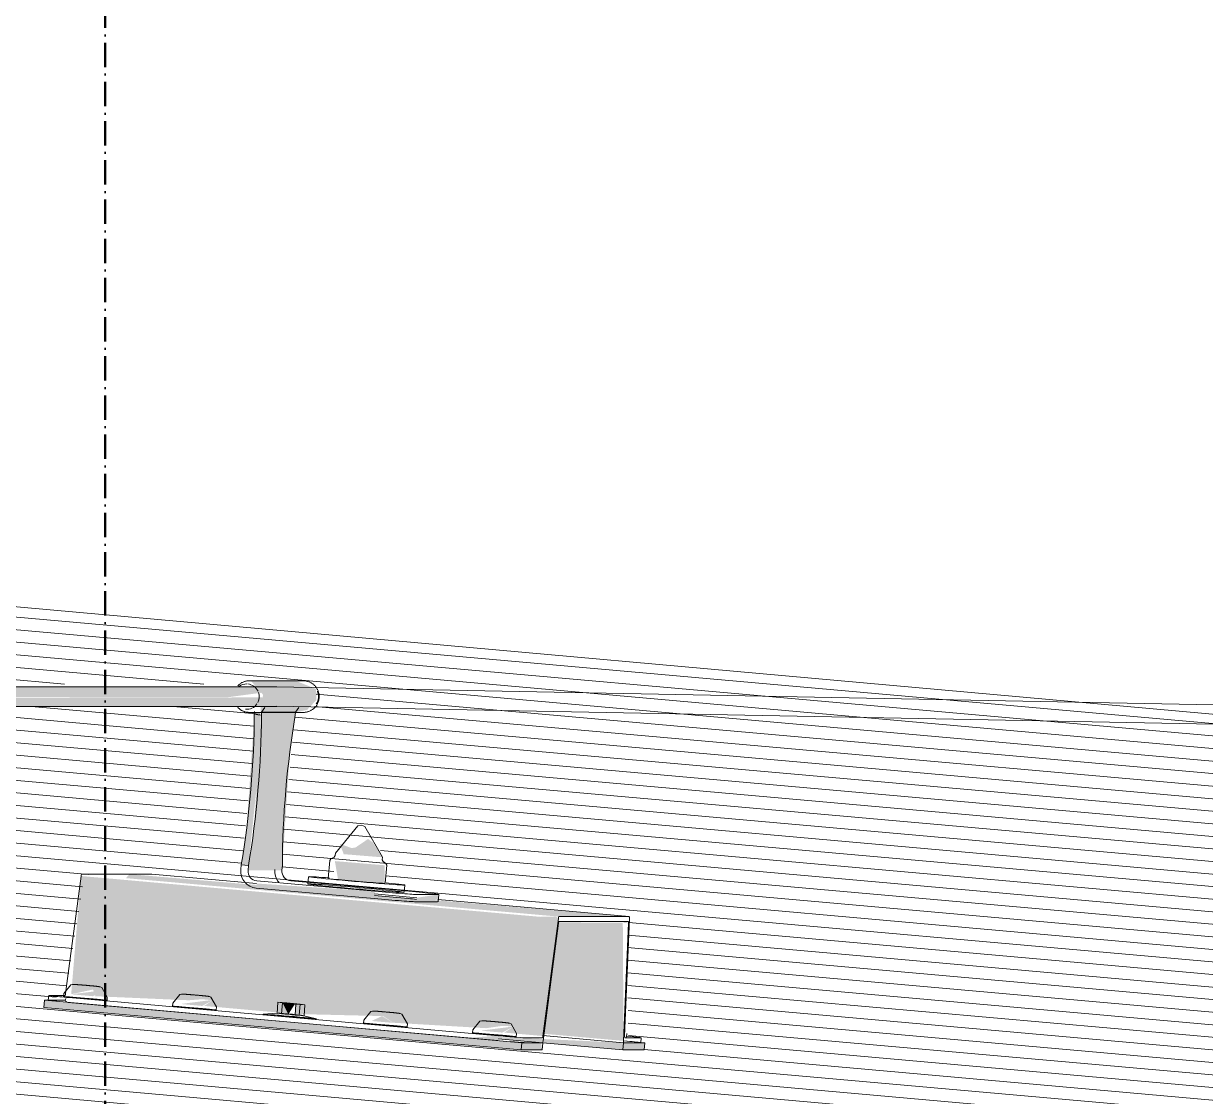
# Model space of a CAD drawing. Header units: millimetres. Extents: x -4612930 to -4329258, y -1064 to 30311.
# Drawn here: x -4532464.8 to -4531979.1, y 16760.9 to 17201.6 of the extents above; entities that cross this region are included whole.
import ezdxf

# ---------------------------------------------------------------- set-up
doc = ezdxf.new("R2010")
doc.units = ezdxf.units.MM
doc.linetypes.add('BOUNDARY', pattern=[16, 10, -3, 0, -3])
for name, color, linetype, lineweight in [('A-DETL', 90, 'Continuous', 18), ('A-ROOF', 132, 'Continuous', 5), ('A-ROOF-PATT', 132, 'Continuous', 5), ('Q-SPCQ', 91, 'Continuous', 5)]:
    doc.layers.add(name, color=color, linetype=linetype, lineweight=lineweight)

# ---------------------------------------------------------------- blocks, each defined once
blk = doc.blocks.new('Static Line_Sayfa_Metal Deck_Pan Mount - Up to 15 _ pitch - Max 2 Users-1847625-SOUTH WEST')
at = {"layer": 'Q-SPCQ'}
h = blk.add_hatch(color=256, dxfattribs=at)
h.paths.add_polyline_path([(-4539285.83, 16924.76), (-4538357.31, 16926.8), (-4538358.96, 16929.09), (-4539333.71, 16926.8), (-4539333.62, 16924.76)])
h.paths.add_polyline_path([(-4535339.6, 16924.76), (-4534363.29, 16926.93), (-4534364.95, 16929.09), (-4535339.69, 16926.8), (-4535339.87, 16924.76)])
h.paths.add_polyline_path([(-4532381.5, 16924.76), (-4532366.29, 16926.8), (-4532367.94, 16929.09), (-4533342.69, 16926.8), (-4533342.6, 16924.76), (-4532611.64, 16924.76)])
h.paths.add_polyline_path([(-4545324.9, 16924.76), (-4544348.33, 16926.8), (-4544349.98, 16929.09), (-4545324.72, 16926.79), (-4545324.81, 16925.8)])
h.paths.add_polyline_path([(-4544326.4, 16924.76), (-4543349.83, 16926.8), (-4543351.48, 16929.09), (-4544326.22, 16926.8), (-4544326.31, 16925.72)])
h.paths.add_polyline_path([(-4533364.97, 16924.76), (-4533366.45, 16929.09), (-4534341.19, 16926.8), (-4534341.1, 16924.76), (-4533365.26, 16924.76)])
h.paths.add_polyline_path([(-4543327.89, 16924.76), (-4542351.32, 16926.8), (-4542352.97, 16929.09), (-4543327.72, 16926.8), (-4543327.82, 16925.64)])
h.paths.add_polyline_path([(-4542329.39, 16924.76), (-4541352.82, 16926.8), (-4541354.47, 16929.09), (-4542329.21, 16926.8), (-4542329.32, 16925.56)])
h.paths.add_polyline_path([(-4541330.89, 16924.76), (-4540354.32, 16926.8), (-4540355.97, 16929.09), (-4541330.71, 16926.8), (-4541330.83, 16925.48)])
h.paths.add_polyline_path([(-4540332.38, 16924.76), (-4539355.81, 16926.8), (-4539357.46, 16929.09), (-4540332.21, 16926.8), (-4540332.33, 16925.4)])
h.paths.add_polyline_path([(-4535361.98, 16924.76), (-4535363.45, 16929.09), (-4536338.2, 16926.8), (-4536338.11, 16924.76), (-4535362.27, 16924.76)])
h.paths.add_polyline_path([(-4538335.38, 16924.76), (-4537358.81, 16926.8), (-4537360.46, 16929.09), (-4538335.2, 16926.8), (-4538335.34, 16925.24)])
h.paths.add_polyline_path([(-4537336.88, 16924.76), (-4536360.28, 16927.07), (-4536361.96, 16929.09), (-4537336.7, 16926.8), (-4537336.84, 16925.16)])
for points in [[(-4532353.05, 16918.63), (-4532348.29, 16919.65), (-4532344.45, 16923.74), (-4532344.65, 16928.25), (-4532352.96, 16931.58), (-4532371.42, 16931.56), (-4532366.38, 16925.8), (-4532367.45, 16921.05), (-4532367.45, 16918.63), (-4532353.05, 16918.67)], [(-4532372.42, 16855.74), (-4532367.42, 16903.55), (-4532367.45, 16917.53), (-4532370.04, 16917.5), (-4532373.16, 16870.76), (-4532375.36, 16856), (-4532372.59, 16855.75)], [(-4532372.35, 16853.75), (-4532358.64, 16853.75), (-4532355.39, 16902.48), (-4532353.05, 16918.67), (-4532366.99, 16918.67), (-4532370.18, 16870.76), (-4532372.59, 16853.75)], [(-4532317.51, 16859.09), (-4532321.23, 16865.13), (-4532323.25, 16866.61), (-4532328.36, 16863.13), (-4532329.98, 16862.86), (-4532334.87, 16864.59), (-4532333.25, 16860.36), (-4532318.5, 16859.16)], [(-4532316.41, 16848.37), (-4532316.41, 16855.8), (-4532336.9, 16857.51), (-4532335.58, 16849.93), (-4532320.45, 16848.62)], [(-4532251.38, 16785.64), (-4532245.04, 16833.95), (-4532441.23, 16851.39), (-4532445.27, 16802.87), (-4532444.99, 16802.87), (-4532436.34, 16804.74), (-4532435.32, 16802.53), (-4532435.5, 16802), (-4532397.01, 16800.33), (-4532391.47, 16800.75), (-4532387.02, 16800.33), (-4532390.63, 16798.01), (-4532356.21, 16794.95), (-4532358.39, 16799.25), (-4532353.34, 16798.14), (-4532353.34, 16794.7), (-4532317.5, 16793.84), (-4532317.07, 16793.84), (-4532313, 16791.11), (-4532274.77, 16788.86), (-4532268.13, 16789.79), (-4532263.26, 16789.59), (-4532267.29, 16787.05), (-4532251.41, 16785.64)], [(-4532216.24, 16834.7), (-4532216.24, 16834.73), (-4532421.32, 16852.13), (-4532422.78, 16850.51), (-4532244.81, 16834.7)], [(-4532320.71, 16842.11), (-4532320.45, 16845.1), (-4532369.1, 16848.31), (-4532369.01, 16846.4), (-4532339.63, 16843.79)], [(-4532303.38, 16840.8), (-4532294.59, 16841.69), (-4532294.4, 16843.79), (-4532303.24, 16842.46)], [(-4532245.04, 16833.95), (-4532245.95, 16834.7), (-4532253.45, 16834.7)], [(-4532218.23, 16783.65), (-4532218.54, 16832.17), (-4532245.25, 16832.35), (-4532251.26, 16786.58), (-4532218.26, 16783.65)], [(-4532436.34, 16802), (-4532431.48, 16804.53), (-4532445.17, 16802.78), (-4532439.99, 16802.32)], [(-4532260.35, 16779.91), (-4532260.1, 16782.9), (-4532456.28, 16800.33), (-4532456.54, 16797.34), (-4532302.4, 16783.65)], [(-4532446.47, 16799.46), (-4532447.8, 16800.33), (-4532447.57, 16799.56)], [(-4532391.47, 16798.01), (-4532386.61, 16800.55), (-4532400.3, 16798.8), (-4532395.72, 16798.39)], [(-4532356.01, 16794.57), (-4532353.34, 16798.8), (-4532358.39, 16799.25), (-4532356.05, 16794.65)], [(-4532313, 16791.04), (-4532317.5, 16793.84), (-4532321.83, 16791.82)], [(-4532268.13, 16787.05), (-4532263.26, 16789.59), (-4532276.96, 16787.84), (-4532269.73, 16787.2)], [(-4532269.91, 16783.77), (-4532269.73, 16785.76), (-4532282.52, 16784.89)], [(-4532218.51, 16779.91), (-4532218.26, 16782.9), (-4532269.78, 16785.25), (-4532269.73, 16784.53), (-4532245.04, 16782.27)], [(-4532251.53, 16784.99), (-4532251.61, 16785.66), (-4532251.61, 16784.99)], [(-4532218.23, 16782.99), (-4532221.18, 16783.26), (-4532218.23, 16782.9)], [(-4532218.22, 16783.26), (-4532218.26, 16783.65), (-4532218.23, 16783.26)]]:
    blk.add_hatch(color=256, dxfattribs=at).paths.add_polyline_path(points)
h = blk.add_hatch(color=256, dxfattribs=at)
h.paths.add_polyline_path([(-4539055.69, 16921.12), (-4538357.61, 16923.31), (-4538357.78, 16924.76), (-4539334.05, 16922.81), (-4539334.17, 16921.12), (-4539205.42, 16921.12)])
h.paths.add_polyline_path([(-4544349.34, 16921.12), (-4544348.59, 16923.81), (-4544349.01, 16924.76), (-4545325.07, 16922.81), (-4545325.19, 16921.12), (-4544354.6, 16921.12)])
h.paths.add_polyline_path([(-4544327.23, 16921.12), (-4544118.87, 16921.12), (-4543350.16, 16922.95), (-4543350.29, 16924.76), (-4544326.56, 16922.81), (-4544327.22, 16921.12)])
h.paths.add_polyline_path([(-4543199.44, 16921.12), (-4542351.65, 16923.02), (-4542351.79, 16924.76), (-4543328.06, 16922.81), (-4543328.18, 16921.12), (-4543199.77, 16921.12)])
h.paths.add_polyline_path([(-4532367.3, 16921.12), (-4532366.56, 16923.74), (-4532366.76, 16924.76), (-4533343.04, 16922.75), (-4533343.16, 16921.12), (-4532372.56, 16921.12)])
h.paths.add_polyline_path([(-4542330.22, 16921.12), (-4541353.14, 16923.09), (-4541353.29, 16924.76), (-4542329.56, 16922.81), (-4542330.2, 16921.13)])
h.paths.add_polyline_path([(-4533365.81, 16921.12), (-4533365.06, 16923.74), (-4533365.26, 16924.76), (-4534341.54, 16922.69), (-4534341.66, 16921.12), (-4533371.06, 16921.12)])
h.paths.add_polyline_path([(-4541202.43, 16921.12), (-4540354.63, 16923.17), (-4540354.78, 16924.76), (-4541331.06, 16922.81), (-4541331.18, 16921.12), (-4541202.77, 16921.12)])
h.paths.add_polyline_path([(-4540233.06, 16921.12), (-4539356.12, 16923.24), (-4539356.28, 16924.76), (-4540332.55, 16922.81), (-4540332.68, 16921.12)])
h.paths.add_polyline_path([(-4534364.31, 16921.12), (-4534363.56, 16923.74), (-4534363.77, 16924.76), (-4535340.05, 16922.63), (-4535340.16, 16921.12), (-4534369.57, 16921.12)])
h.paths.add_polyline_path([(-4536339.21, 16921.12), (-4535362.15, 16922.81), (-4535362.27, 16924.76), (-4536338.56, 16922.57), (-4536339.14, 16921.15)])
h.paths.add_polyline_path([(-4538206.92, 16921.12), (-4537359.1, 16923.38), (-4537359.28, 16924.76), (-4538335.58, 16922.46), (-4538335.67, 16921.12), (-4538207.26, 16921.12)])
h.paths.add_polyline_path([(-4537237.55, 16921.12), (-4536360.65, 16922.81), (-4536360.77, 16924.76), (-4537337.07, 16922.52), (-4537337.17, 16921.12)])
h = blk.add_hatch(color=256, dxfattribs=at)
h.paths.add_polyline_path([(-4532216.24, 16831.96), (-4532217.35, 16832.71), (-4532218.54, 16832.17)])
h.paths.add_polyline_path([(-4532244.8, 16834.5), (-4532245.04, 16834.72), (-4532244.81, 16834.5)])
h = blk.add_hatch(color=256, dxfattribs=at)
h.paths.add_polyline_path([(-4532260.35, 16779.91), (-4532251.64, 16779.91), (-4532252.15, 16782.9), (-4532260.1, 16782.9)])
h.paths.add_polyline_path([(-4532216.24, 16779.91), (-4532209.8, 16779.91), (-4532209.54, 16782.9), (-4532218.26, 16782.9), (-4532218.26, 16779.91)])
for p, q in [((-4532360.78, 16929.1), (-4545341.66, 16929.1)), ((-4532349.9, 16931.6), (-4532372, 16931.6)), ((-4531372.28, 16910.18), (-4532360.88, 16929.1)), ((-4545341.66, 16921.1), (-4532360.78, 16921.1)), ((-4532366.99, 16918.67), (-4532365.65, 16920.62)), ((-4532361.02, 16921.11), (-4531372.43, 16902.18)), ((-4532351.71, 16920.62), (-4532353.05, 16918.67)), ((-4532372, 16918.6), (-4532349.9, 16918.6)), ((-4532369.94, 16918.93), (-4532370.04, 16917.76)), ((-4532370.04, 16917.76), (-4532367.1, 16917.5)), ((-4532367.1, 16917.5), (-4532366.99, 16918.67)), ((-4532366.99, 16918.67), (-4532353.05, 16918.67)), ((-4532353.05, 16918.67), (-4532353.15, 16917.5)), ((-4532336.69, 16860.77), (-4532336.78, 16859.75)), ((-4532375.36, 16856), (-4532375.53, 16854.01)), ((-4532372.42, 16855.74), (-4532375.36, 16856)), ((-4532339, 16857.79), (-4532339.64, 16850.4)), ((-4532339, 16857.79), (-4532338.53, 16858.48)), ((-4532337.25, 16859.07), (-4532338.53, 16858.48)), ((-4532336.78, 16859.75), (-4532337.25, 16859.07)), ((-4532317.45, 16858.08), (-4532317.36, 16859.1)), ((-4532317.45, 16858.08), (-4532317.1, 16857.34)), ((-4532315.94, 16856.53), (-4532317.1, 16857.34)), ((-4532315.59, 16855.78), (-4532315.94, 16856.53)), ((-4532447.57, 16803.07), (-4532441.23, 16851.39)), ((-4532440.99, 16852.13), (-4532412.09, 16852.13)), ((-4532369.1, 16848.31), (-4532412.09, 16852.13)), ((-4532372.59, 16853.75), (-4532372.42, 16855.74)), ((-4532358.47, 16855.74), (-4532358.64, 16853.75)), ((-4532347.74, 16851.1), (-4532347.99, 16848.11)), ((-4532316.23, 16848.39), (-4532315.59, 16855.78)), ((-4532369.26, 16846.42), (-4532320.71, 16842.11)), ((-4532320.45, 16845.1), (-4532369.01, 16849.41)), ((-4532355.06, 16849.41), (-4532306.5, 16845.1)), ((-4532308.39, 16844.7), (-4532308.13, 16847.69)), ((-4532306.76, 16842.11), (-4532320.6, 16843.34)), ((-4532303.24, 16842.46), (-4532320.55, 16844)), ((-4532303.12, 16843.79), (-4532294.4, 16843.79)), ((-4532215.9, 16834.7), (-4532294.59, 16841.69)), ((-4532294.43, 16840.82), (-4532294.17, 16843.81)), ((-4532303.38, 16840.8), (-4532294.66, 16840.8)), ((-4532245.04, 16833.95), (-4532251.38, 16785.64)), ((-4532251.28, 16783.65), (-4532244.94, 16831.96)), ((-4532215.9, 16834.7), (-4532244.81, 16834.7)), ((-4532244.71, 16832.71), (-4532216.35, 16832.71)), ((-4532216.24, 16831.96), (-4532218.23, 16783.65)), ((-4532217.78, 16785.64), (-4532215.8, 16833.95)), ((-4532448.36, 16803.16), (-4532448.48, 16801.85)), ((-4532456.54, 16797.34), (-4532456.28, 16800.33)), ((-4532456.28, 16800.33), (-4532447.57, 16800.33)), ((-4532456.28, 16800.33), (-4532260.1, 16782.9)), ((-4532454.52, 16802.31), (-4532454.69, 16800.32)), ((-4532447.7, 16800.33), (-4532454.54, 16800.33)), ((-4532454.37, 16802.32), (-4532447.8, 16802.32)), ((-4532446.47, 16799.46), (-4532269.91, 16783.77)), ((-4532446.3, 16801.45), (-4532269.73, 16785.76)), ((-4532430.54, 16800.31), (-4532430.43, 16801.62)), ((-4532403.49, 16799.18), (-4532403.61, 16797.87)), ((-4532385.67, 16796.32), (-4532385.56, 16797.63)), ((-4532360.68, 16794.96), (-4532360.29, 16799.49)), ((-4532360.29, 16799.49), (-4532358.39, 16799.25)), ((-4532356.7, 16799.25), (-4532360.29, 16799.49)), ((-4532358.39, 16799.25), (-4532358.78, 16794.7)), ((-4532358.39, 16799.25), (-4532352.88, 16798.76)), ((-4532351.19, 16798.76), (-4532356.7, 16799.25)), ((-4532352.88, 16798.76), (-4532353.27, 16794.19)), ((-4532352.88, 16798.76), (-4532349.18, 16798.51)), ((-4532351.19, 16798.76), (-4532351.58, 16794.19)), ((-4532349.18, 16798.51), (-4532351.19, 16798.76)), ((-4532349.18, 16798.51), (-4532349.58, 16793.91)), ((-4532456.54, 16797.34), (-4532260.35, 16779.91)), ((-4532360.53, 16794.97), (-4532366.31, 16794.56)), ((-4532357.17, 16793.84), (-4532360.75, 16794.08)), ((-4532360.75, 16794.08), (-4532358.86, 16793.84)), ((-4532358.86, 16793.84), (-4532353.34, 16793.35)), ((-4532351.66, 16793.35), (-4532357.17, 16793.84)), ((-4532353.34, 16793.35), (-4532349.65, 16793.1)), ((-4532349.65, 16793.1), (-4532351.66, 16793.35)), ((-4532344.49, 16792.68), (-4532350.14, 16794.08)), ((-4532325.02, 16792.2), (-4532325.13, 16790.89)), ((-4532307.2, 16789.35), (-4532307.09, 16790.66)), ((-4532280.15, 16788.22), (-4532280.26, 16786.91)), ((-4532251.38, 16782.9), (-4532269.84, 16784.54)), ((-4532262.33, 16785.36), (-4532262.22, 16786.67)), ((-4532251.61, 16784.89), (-4532258.18, 16784.89)), ((-4532251.35, 16785.85), (-4532218.26, 16782.91)), ((-4532218.26, 16782.9), (-4532251.35, 16785.84)), ((-4532218.23, 16783.67), (-4532209.54, 16782.9)), ((-4532211.11, 16784.89), (-4532217.68, 16784.89)), ((-4532217, 16785.36), (-4532216.89, 16786.67)), ((-4532211.13, 16782.91), (-4532210.96, 16784.91)), ((-4532260.1, 16782.9), (-4532260.35, 16779.91)), ((-4532260.35, 16779.91), (-4532251.64, 16779.91)), ((-4532251.38, 16782.9), (-4532260.1, 16782.9)), ((-4532258.35, 16782.9), (-4532251.51, 16782.9)), ((-4532251.64, 16779.91), (-4532251.38, 16782.9)), ((-4532251.38, 16782.83), (-4532218.51, 16779.91)), ((-4532218.26, 16782.9), (-4532218.51, 16779.91)), ((-4532218.51, 16779.91), (-4532209.8, 16779.91)), ((-4532209.54, 16782.9), (-4532218.26, 16782.9)), ((-4532218.12, 16782.9), (-4532211.28, 16782.9)), ((-4532209.8, 16779.91), (-4532209.54, 16782.9))]:
    blk.add_line(p, q, dxfattribs=at)
at = {"layer": 'Q-SPCQ', "flags": 128}
for points in [[(-4532372, 16931.6), (-4532372.27, 16931.6), (-4532372.54, 16931.58), (-4532372.81, 16931.56), (-4532373.07, 16931.52), (-4532373.34, 16931.47), (-4532373.6, 16931.41), (-4532373.85, 16931.34), (-4532374.11, 16931.26), (-4532374.36, 16931.17), (-4532374.61, 16931.07), (-4532374.85, 16930.96), (-4532375.09, 16930.84), (-4532375.32, 16930.71), (-4532375.54, 16930.57), (-4532375.76, 16930.43), (-4532375.98, 16930.27), (-4532376.18, 16930.11), (-4532376.38, 16929.94), (-4532376.57, 16929.76), (-4532376.76, 16929.58)], [(-4532349.31, 16931.58), (-4532349.58, 16931.6), (-4532349.85, 16931.6), (-4532349.9, 16931.6)], [(-4532349.9, 16918.6), (-4532349.63, 16918.61), (-4532349.36, 16918.63), (-4532349.09, 16918.65), (-4532348.83, 16918.69), (-4532348.56, 16918.74), (-4532348.3, 16918.8), (-4532348.04, 16918.87), (-4532347.79, 16918.95), (-4532347.54, 16919.04), (-4532347.29, 16919.14), (-4532347.05, 16919.25), (-4532346.81, 16919.37), (-4532346.58, 16919.5), (-4532346.36, 16919.63), (-4532346.14, 16919.78), (-4532345.92, 16919.94), (-4532345.72, 16920.1), (-4532345.52, 16920.27), (-4532345.32, 16920.45), (-4532345.14, 16920.63), (-4532344.96, 16920.82), (-4532344.8, 16921.02), (-4532344.64, 16921.23), (-4532344.49, 16921.44), (-4532344.34, 16921.65), (-4532344.21, 16921.87), (-4532344.09, 16922.1), (-4532343.97, 16922.33), (-4532343.86, 16922.56), (-4532343.77, 16922.8), (-4532343.68, 16923.04), (-4532343.6, 16923.28), (-4532343.54, 16923.53), (-4532343.48, 16923.78), (-4532343.43, 16924.03), (-4532343.4, 16924.28), (-4532343.37, 16924.53), (-4532343.35, 16924.78), (-4532343.34, 16925.04), (-4532343.34, 16925.29), (-4532343.36, 16925.54), (-4532343.38, 16925.8), (-4532343.41, 16926.05), (-4532343.45, 16926.3), (-4532343.51, 16926.55), (-4532343.57, 16926.8), (-4532343.64, 16927.04), (-4532343.72, 16927.28), (-4532343.81, 16927.52), (-4532343.91, 16927.76), (-4532344.02, 16927.99), (-4532344.14, 16928.22), (-4532344.27, 16928.44), (-4532344.41, 16928.66), (-4532344.55, 16928.87), (-4532344.71, 16929.08), (-4532344.87, 16929.28), (-4532345.04, 16929.48), (-4532345.22, 16929.66), (-4532345.41, 16929.85), (-4532345.61, 16930.02), (-4532345.81, 16930.19), (-4532346.02, 16930.35), (-4532346.24, 16930.5), (-4532346.46, 16930.64), (-4532346.69, 16930.77), (-4532346.92, 16930.9), (-4532347.16, 16931.01), (-4532347.41, 16931.12), (-4532347.65, 16931.21), (-4532347.91, 16931.3), (-4532348.16, 16931.37), (-4532348.42, 16931.44), (-4532348.68, 16931.49), (-4532348.95, 16931.54), (-4532349.22, 16931.57), (-4532349.31, 16931.58)], [(-4532377.19, 16921.13), (-4532377.03, 16920.93), (-4532376.85, 16920.73), (-4532376.67, 16920.55), (-4532376.49, 16920.36), (-4532376.29, 16920.19), (-4532376.09, 16920.02), (-4532375.88, 16919.86), (-4532375.66, 16919.71), (-4532375.44, 16919.57), (-4532375.21, 16919.44), (-4532374.98, 16919.31), (-4532374.74, 16919.2), (-4532374.49, 16919.09), (-4532374.25, 16919), (-4532373.99, 16918.91), (-4532373.74, 16918.84), (-4532373.48, 16918.77), (-4532373.21, 16918.72), (-4532372.95, 16918.67), (-4532372.68, 16918.64), (-4532372.59, 16918.63)], [(-4532372.59, 16918.63), (-4532372.32, 16918.61), (-4532372.05, 16918.61), (-4532372, 16918.6)], [(-4532336.69, 16860.77), (-4532327.44, 16871.98), (-4532325.96, 16872.31)], [(-4532317.36, 16859.1), (-4532324.56, 16871.73), (-4532325.96, 16872.31)], [(-4532448.36, 16803.16), (-4532445.46, 16806.68), (-4532444.76, 16806.81), (-4532444.49, 16806.83), (-4532444.34, 16806.83), (-4532444.29, 16806.83)], [(-4532430.43, 16801.62), (-4532432.69, 16805.58), (-4532433.36, 16805.83), (-4532433.62, 16805.89), (-4532433.77, 16805.92), (-4532433.88, 16805.94), (-4532433.97, 16805.96), (-4532434.06, 16805.97), (-4532434.15, 16805.98), (-4532434.23, 16805.99), (-4532434.32, 16806), (-4532434.42, 16806.01), (-4532434.52, 16806.03), (-4532434.63, 16806.04), (-4532434.74, 16806.05), (-4532434.85, 16806.06), (-4532434.98, 16806.08), (-4532435.1, 16806.09), (-4532435.24, 16806.1), (-4532435.38, 16806.12), (-4532435.52, 16806.13), (-4532435.67, 16806.15), (-4532435.83, 16806.16), (-4532435.99, 16806.18), (-4532436.15, 16806.2), (-4532436.32, 16806.21), (-4532436.49, 16806.23), (-4532436.67, 16806.25), (-4532436.85, 16806.26), (-4532437.03, 16806.28), (-4532437.22, 16806.3), (-4532437.41, 16806.31), (-4532437.6, 16806.33), (-4532437.8, 16806.35), (-4532437.99, 16806.37), (-4532438.19, 16806.38), (-4532438.39, 16806.4), (-4532438.59, 16806.42), (-4532438.79, 16806.44), (-4532438.99, 16806.45), (-4532439.19, 16806.47), (-4532439.39, 16806.49), (-4532439.59, 16806.51), (-4532439.79, 16806.52), (-4532439.99, 16806.54), (-4532440.19, 16806.56), (-4532440.38, 16806.57), (-4532440.58, 16806.59), (-4532440.77, 16806.6), (-4532440.96, 16806.62), (-4532441.14, 16806.63), (-4532441.33, 16806.65), (-4532441.5, 16806.66), (-4532441.68, 16806.67), (-4532441.85, 16806.69), (-4532442.02, 16806.7), (-4532442.18, 16806.71), (-4532442.34, 16806.72), (-4532442.49, 16806.74), (-4532442.64, 16806.75), (-4532442.78, 16806.76), (-4532442.92, 16806.77), (-4532443.05, 16806.77), (-4532443.18, 16806.78), (-4532443.3, 16806.79), (-4532443.41, 16806.8), (-4532443.52, 16806.8), (-4532443.62, 16806.81), (-4532443.72, 16806.81), (-4532443.82, 16806.82), (-4532443.91, 16806.82), (-4532443.99, 16806.83), (-4532444.08, 16806.83), (-4532444.17, 16806.83), (-4532444.27, 16806.83), (-4532444.29, 16806.83)], [(-4532403.49, 16799.18), (-4532400.59, 16802.69), (-4532399.89, 16802.82), (-4532399.62, 16802.84), (-4532399.47, 16802.85), (-4532399.43, 16802.85)], [(-4532385.56, 16797.63), (-4532387.82, 16801.59), (-4532388.49, 16801.84), (-4532388.75, 16801.91), (-4532388.9, 16801.94), (-4532389.01, 16801.96), (-4532389.1, 16801.97), (-4532389.19, 16801.98), (-4532389.28, 16801.99), (-4532389.37, 16802.01), (-4532389.46, 16802.02), (-4532389.55, 16802.03), (-4532389.65, 16802.04), (-4532389.76, 16802.05), (-4532389.87, 16802.06), (-4532389.99, 16802.08), (-4532390.11, 16802.09), (-4532390.24, 16802.1), (-4532390.37, 16802.12), (-4532390.51, 16802.13), (-4532390.65, 16802.15), (-4532390.8, 16802.16), (-4532390.96, 16802.18), (-4532391.12, 16802.19), (-4532391.28, 16802.21), (-4532391.45, 16802.23), (-4532391.62, 16802.24), (-4532391.8, 16802.26), (-4532391.98, 16802.28), (-4532392.17, 16802.29), (-4532392.35, 16802.31), (-4532392.54, 16802.33), (-4532392.73, 16802.34), (-4532392.93, 16802.36), (-4532393.12, 16802.38), (-4532393.32, 16802.4), (-4532393.52, 16802.42), (-4532393.72, 16802.43), (-4532393.92, 16802.45), (-4532394.12, 16802.47), (-4532394.32, 16802.49), (-4532394.53, 16802.5), (-4532394.73, 16802.52), (-4532394.93, 16802.54), (-4532395.12, 16802.55), (-4532395.32, 16802.57), (-4532395.52, 16802.59), (-4532395.71, 16802.6), (-4532395.9, 16802.62), (-4532396.09, 16802.63), (-4532396.28, 16802.65), (-4532396.46, 16802.66), (-4532396.64, 16802.67), (-4532396.81, 16802.69), (-4532396.98, 16802.7), (-4532397.15, 16802.71), (-4532397.31, 16802.73), (-4532397.47, 16802.74), (-4532397.62, 16802.75), (-4532397.77, 16802.76), (-4532397.91, 16802.77), (-4532398.05, 16802.78), (-4532398.18, 16802.79), (-4532398.31, 16802.8), (-4532398.43, 16802.8), (-4532398.54, 16802.81), (-4532398.65, 16802.82), (-4532398.76, 16802.82), (-4532398.86, 16802.83), (-4532398.95, 16802.83), (-4532399.04, 16802.84), (-4532399.13, 16802.84), (-4532399.21, 16802.84), (-4532399.3, 16802.85), (-4532399.41, 16802.85), (-4532399.43, 16802.85)], [(-4532325.02, 16792.2), (-4532322.12, 16795.72), (-4532321.42, 16795.85), (-4532321.15, 16795.87), (-4532320.99, 16795.87), (-4532320.95, 16795.87)], [(-4532307.09, 16790.66), (-4532309.34, 16794.62), (-4532310.01, 16794.87), (-4532310.27, 16794.93), (-4532310.42, 16794.96), (-4532310.53, 16794.98), (-4532310.63, 16795), (-4532310.72, 16795.01), (-4532310.8, 16795.02), (-4532310.89, 16795.03), (-4532310.98, 16795.04), (-4532311.08, 16795.06), (-4532311.18, 16795.07), (-4532311.28, 16795.08), (-4532311.39, 16795.09), (-4532311.51, 16795.1), (-4532311.63, 16795.12), (-4532311.76, 16795.13), (-4532311.9, 16795.15), (-4532312.03, 16795.16), (-4532312.18, 16795.17), (-4532312.33, 16795.19), (-4532312.48, 16795.21), (-4532312.64, 16795.22), (-4532312.81, 16795.24), (-4532312.98, 16795.25), (-4532313.15, 16795.27), (-4532313.33, 16795.29), (-4532313.51, 16795.3), (-4532313.69, 16795.32), (-4532313.88, 16795.34), (-4532314.07, 16795.36), (-4532314.26, 16795.37), (-4532314.45, 16795.39), (-4532314.65, 16795.41), (-4532314.85, 16795.43), (-4532315.05, 16795.44), (-4532315.25, 16795.46), (-4532315.45, 16795.48), (-4532315.65, 16795.5), (-4532315.85, 16795.51), (-4532316.05, 16795.53), (-4532316.25, 16795.55), (-4532316.45, 16795.56), (-4532316.65, 16795.58), (-4532316.85, 16795.6), (-4532317.04, 16795.61), (-4532317.24, 16795.63), (-4532317.43, 16795.64), (-4532317.61, 16795.66), (-4532317.8, 16795.67), (-4532317.98, 16795.69), (-4532318.16, 16795.7), (-4532318.34, 16795.72), (-4532318.51, 16795.73), (-4532318.67, 16795.74), (-4532318.84, 16795.75), (-4532319, 16795.77), (-4532319.15, 16795.78), (-4532319.3, 16795.79), (-4532319.44, 16795.8), (-4532319.58, 16795.81), (-4532319.71, 16795.82), (-4532319.83, 16795.82), (-4532319.95, 16795.83), (-4532320.07, 16795.84), (-4532320.18, 16795.84), (-4532320.28, 16795.85), (-4532320.38, 16795.86), (-4532320.47, 16795.86), (-4532320.56, 16795.86), (-4532320.65, 16795.87), (-4532320.74, 16795.87), (-4532320.83, 16795.87), (-4532320.93, 16795.87), (-4532320.95, 16795.87)], [(-4532280.15, 16788.22), (-4532277.25, 16791.73), (-4532276.55, 16791.87), (-4532276.28, 16791.88), (-4532276.13, 16791.89), (-4532276.08, 16791.89)], [(-4532262.22, 16786.67), (-4532264.48, 16790.63), (-4532265.14, 16790.88), (-4532265.41, 16790.95), (-4532265.56, 16790.98), (-4532265.67, 16791), (-4532265.76, 16791.01), (-4532265.85, 16791.02), (-4532265.93, 16791.04), (-4532266.02, 16791.05), (-4532266.11, 16791.06), (-4532266.21, 16791.07), (-4532266.31, 16791.08), (-4532266.42, 16791.09), (-4532266.53, 16791.11), (-4532266.64, 16791.12), (-4532266.77, 16791.13), (-4532266.89, 16791.15), (-4532267.03, 16791.16), (-4532267.17, 16791.17), (-4532267.31, 16791.19), (-4532267.46, 16791.2), (-4532267.62, 16791.22), (-4532267.78, 16791.23), (-4532267.94, 16791.25), (-4532268.11, 16791.27), (-4532268.28, 16791.28), (-4532268.46, 16791.3), (-4532268.64, 16791.32), (-4532268.82, 16791.33), (-4532269.01, 16791.35), (-4532269.2, 16791.37), (-4532269.39, 16791.39), (-4532269.58, 16791.4), (-4532269.78, 16791.42), (-4532269.98, 16791.44), (-4532270.18, 16791.46), (-4532270.38, 16791.47), (-4532270.58, 16791.49), (-4532270.78, 16791.51), (-4532270.98, 16791.53), (-4532271.18, 16791.54), (-4532271.38, 16791.56), (-4532271.58, 16791.58), (-4532271.78, 16791.59), (-4532271.98, 16791.61), (-4532272.17, 16791.63), (-4532272.37, 16791.64), (-4532272.56, 16791.66), (-4532272.75, 16791.67), (-4532272.93, 16791.69), (-4532273.12, 16791.7), (-4532273.29, 16791.72), (-4532273.47, 16791.73), (-4532273.64, 16791.74), (-4532273.81, 16791.75), (-4532273.97, 16791.77), (-4532274.13, 16791.78), (-4532274.28, 16791.79), (-4532274.43, 16791.8), (-4532274.57, 16791.81), (-4532274.71, 16791.82), (-4532274.84, 16791.83), (-4532274.97, 16791.84), (-4532275.09, 16791.84), (-4532275.2, 16791.85), (-4532275.31, 16791.86), (-4532275.41, 16791.86), (-4532275.51, 16791.87), (-4532275.61, 16791.87), (-4532275.7, 16791.88), (-4532275.78, 16791.88), (-4532275.87, 16791.88), (-4532275.96, 16791.89), (-4532276.06, 16791.89), (-4532276.08, 16791.89)]]:
    blk.add_lwpolyline(points, dxfattribs=at)
at = {"layer": 'Q-SPCQ'}
for centre, major_axis, ratio, start_param, end_param in [((-4532373.15, 16925.1), (0, 5.22), 0.984687, 0, 0.629883), ((-4532373.15, 16925.1), (0, 5.22), 0.984687, 5.148721, 6.195919), ((-4532373.15, 16925.1), (0, 5.22), 0.984687, 4.242229, 5.045103), ((-4532348.75, 16925.1), (0, 5.22), 0.984687, 4.101524, 5.148721), ((-4532373.15, 16925.1), (0, 5.22), 0.984687, 3.054326, 4.101524), ((-4532383.64, 16886.88), (6.2, 69.73), 0.173668, 4.269035, 5.186601), ((-4532380.7, 16886.62), (6.2, 69.73), 0.173668, 4.269035, 5.186601), ((-4532344.87, 16886.62), (6.2, 69.73), 0.173668, 1.127443, 2.045008), ((-4532441.08, 16851.14), (0.089, 0.996), 0.173668, 0.235202, 1.334066), ((-4532368.66, 16853.4), (0, 7), 0.984687, 1.48353, 3.054326), ((-4532368.66, 16853.4), (0, 4), 0.984687, 1.48353, 3.054326), ((-4532354.72, 16853.4), (0, 7), 0.984687, 1.48353, 2.268928), ((-4532354.72, 16853.4), (0, 4), 0.984687, 1.48353, 3.054326), ((-4532327.93, 16849.39), (-19.8, 1.71), 0.015194, 6.108611, 9.250204), ((-4532327.93, 16849.39), (-19.8, 1.71), 0.015194, 5.323213, 6.108611), ((-4532328.19, 16846.41), (-19.8, 1.71), 0.015194, 6.108611, 9.250204), ((-4532328.19, 16846.41), (-19.8, 1.71), 0.015194, 2.967019, 6.108611), ((-4532327.93, 16849.39), (-11.71, 1.01), 0.015194, 6.108611, 9.250204), ((-4532327.93, 16849.39), (-19.8, 1.71), 0.015194, 2.967019, 4.050932), ((-4532318.09, 16842.11), (-14.94, 1.29), 0.015194, 1.396222, 2.967019), ((-4532317.84, 16845.1), (-14.94, 1.29), 0.015194, 1.396222, 2.967019), ((-4532309.38, 16842.11), (-14.94, 1.29), 0.015194, 4.293699, 4.537815), ((-4532309.12, 16845.1), (-14.94, 1.29), 0.015194, 2.967019, 4.537815), ((-4532244.89, 16833.71), (0.089, 0.996), 0.173668, 0.015429, 1.334066), ((-4532244.79, 16831.71), (0.089, 0.996), 0.173668, 0.015429, 1.334066), ((-4532216.43, 16831.71), (0.089, 0.996), 0.173668, 4.979978, 6.283185), ((-4532215.99, 16833.71), (0.089, 0.996), 0.173668, 4.979978, 6.078842), ((-4532447.71, 16803.32), (0.089, 0.996), 0.173668, 3.376795, 4.475659), ((-4532444.73, 16799.46), (-9.96, 0.86), 0.015194, 6.108611, 7.155809), ((-4532444.56, 16801.45), (-9.96, 0.86), 0.015194, 6.108611, 7.679408), ((-4532439.51, 16801.08), (-8.97, 0.77), 0.015194, 6.108611, 9.250204), ((-4532439.51, 16801.08), (-8.97, 0.77), 0.015194, 2.967019, 6.108611), ((-4532447.62, 16801.33), (0.089, 0.996), 0.173668, 3.157022, 4.475659), ((-4532394.64, 16797.09), (-8.97, 0.77), 0.015194, 6.108611, 9.250204), ((-4532394.64, 16797.09), (-8.97, 0.77), 0.015194, 2.967019, 6.108611), ((-4532355.4, 16793.61), (-10.96, 0.94), 0.015194, 6.108611, 9.250204), ((-4532355.4, 16793.61), (-10.96, 0.94), 0.015194, 2.967019, 6.108611), ((-4532316.17, 16790.12), (-8.97, 0.77), 0.015194, 6.108611, 9.250204), ((-4532316.17, 16790.12), (-8.97, 0.77), 0.015194, 2.967019, 6.108611), ((-4532271.3, 16786.13), (-8.97, 0.77), 0.015194, 6.108611, 9.250204), ((-4532271.3, 16786.13), (-8.97, 0.77), 0.015194, 2.967019, 6.108611), ((-4532267.99, 16785.76), (-9.96, 0.86), 0.015194, 1.396222, 2.967019), ((-4532268.16, 16783.77), (-9.96, 0.86), 0.015194, 1.919821, 2.705219), ((-4532251.53, 16785.89), (0.089, 0.996), 0.173668, 3.376795, 4.475659), ((-4532251.43, 16783.9), (0.089, 0.996), 0.173668, 3.157022, 4.475659), ((-4532218.04, 16783.9), (0.089, 0.996), 0.173668, 1.838385, 3.141593), ((-4532217.59, 16785.89), (0.089, 0.996), 0.173668, 1.838385, 3.141593), ((-4532225.97, 16786.13), (-8.97, 0.77), 0.015194, 2.967019, 3.141593), ((-4532221.09, 16783.77), (-9.96, 0.86), 0.015194, 3.228818, 4.276016), ((-4532220.92, 16785.76), (-9.96, 0.86), 0.015194, 2.967019, 4.276016)]:
    blk.add_ellipse(centre, major_axis=major_axis, ratio=ratio, start_param=start_param, end_param=end_param, dxfattribs=at)
for points in [[(-4532360.68, 16794.96), (-4532360.07, 16795), (-4532358.87, 16794.99), (-4532357.68, 16794.83), (-4532357.09, 16794.7)], [(-4532358.78, 16794.7), (-4532359.09, 16794.83), (-4532359.71, 16794.99), (-4532360.35, 16795), (-4532360.68, 16794.96)], [(-4532353.27, 16794.19), (-4532354.18, 16794.36), (-4532356.01, 16794.61), (-4532357.86, 16794.7), (-4532358.78, 16794.7)], [(-4532357.09, 16794.7), (-4532356.17, 16794.7), (-4532354.33, 16794.61), (-4532352.49, 16794.36), (-4532351.58, 16794.19)], [(-4532349.58, 16793.91), (-4532350.19, 16794.03), (-4532351.41, 16794.2), (-4532352.65, 16794.22), (-4532353.27, 16794.19)], [(-4532351.58, 16794.19), (-4532351.24, 16794.22), (-4532350.57, 16794.2), (-4532349.91, 16794.03), (-4532349.58, 16793.91)]]:
    blk.add_open_spline(points, degree=3, dxfattribs=at)

msp = doc.modelspace()

# ---------------------------------------------------------------- hatches: boundary and pattern name
at = {"layer": 'A-ROOF-PATT'}
h = msp.add_hatch(dxfattribs=at)
h.set_pattern_fill('FP_3', color=256, style=0, pattern_type=2)
h.set_pattern_definition([(174.923, (64240.169, -373755.559), (-58.052817921, -0.000650172), [])])
h.paths.add_polyline_path([(-4534452.8, 15911.57), (-4520746.82, 15911.57), (-4531328.17, 16859.84), (-4531328.05, 16850.27), (-4531223.01, 16839.28), (-4531209.42, 16787.8), (-4531167.34, 16784.06), (-4531167.86, 16778.08), (-4531209.42, 16779.76), (-4531218.22, 16780.54), (-4531218.43, 16778.08), (-4531241.42, 16778.08), (-4531264.09, 16778.08), (-4531308.05, 16784.06), (-4531308.71, 16787.8), (-4531321.56, 16836.48), (-4531367.52, 16839.28), (-4531385.63, 16797.43), (-4531408.29, 16797.43), (-4531435.99, 16799.89), (-4531436.2, 16797.43), (-4531459.42, 16797.43), (-4531483.4, 16797.57), (-4531525.81, 16803.59), (-4531525.48, 16807.33), (-4531481.6, 16807.52), (-4531459.42, 16851.9), (-4531357.45, 16852.4), (-4531357.54, 16855.65), (-4531382.2, 16856.09), (-4531382.2, 16864.68), (-4539833.33, 17621.59), (-4555693.82, 17617.22), (-4548636.93, 16992.97), (-4548636.41, 16998.55), (-4548634.05, 16999.15), (-4548631.01, 16997.57), (-4548633.13, 16992.77), (-4548631.01, 16992.15), (-4547998.08, 16936.13), (-4547582.07, 16937.35), (-4547583.89, 16938.63), (-4547571.03, 16937.38), (-4547567.51, 16936.14), (-4547123.54, 16937.36), (-4547125.35, 16938.64), (-4547112.47, 16937.36), (-4547109.07, 16933.84), (-4547110.75, 16927.87), (-4547115.99, 16925.42), (-4547123.87, 16860.81), (-4547128.33, 16863.06), (-4547129.61, 16862.9), (-4547131.4, 16863.06), (-4547125.09, 16925.69), (-4547126.94, 16926.96), (-4547131.2, 16928.18), (-4547573.26, 16926), (-4547574.52, 16925.41), (-4547576.37, 16898.81), (-4546752.54, 16825.9), (-4546735.36, 16858.97), (-4546653.29, 16859.47), (-4546650.18, 16869.75), (-4546648.16, 16867.61), (-4546645.96, 16869.84), (-4546628.9, 16868.35), (-4546628.9, 16856.7), (-4546605.84, 16854.94), (-4546605.84, 16851.66), (-4546545.37, 16846.35), (-4546534.76, 16806.63), (-4546503.29, 16804.34), (-4546503.03, 16807.33), (-4546459.14, 16807.52), (-4546436.96, 16851.9), (-4546334.94, 16853.02), (-4546335.09, 16855.65), (-4546354.83, 16855.65), (-4546351.41, 16875.47), (-4546356.32, 16875.91), (-4546335.78, 16922.06), (-4546330.88, 16921.63), (-4546332.26, 16896.91), (-4546330.42, 16900.68), (-4546327.84, 16905.96), (-4546330.51, 16869.36), (-4546323.98, 16871.13), (-4546316.82, 16870.23), (-4546313.52, 16871.13), (-4546306.36, 16868.55), (-4546306.36, 16863.52), (-4546331.43, 16864.2), (-4546330.51, 16862.54), (-4546305.59, 16861.28), (-4546305.59, 16850.27), (-4546200.55, 16839.28), (-4546186.97, 16787.8), (-4546144.89, 16784.06), (-4546145.4, 16778.08), (-4546190.17, 16780.04), (-4546195.76, 16780.54), (-4546195.98, 16778.08), (-4536421.42, 15911.58), (-4534682.94, 15911.57)])
h.paths.add_polyline_path([(-4532251.64, 16779.91), (-4532260.35, 16779.91), (-4532456.54, 16797.34), (-4532456.28, 16800.33), (-4532447.68, 16802.53), (-4532447.57, 16803.07), (-4532439.79, 16851.92), (-4532421.32, 16852.13), (-4532387.32, 16849.93), (-4532356.85, 16849.41), (-4532329.98, 16847.09), (-4532215.9, 16834.7), (-4532216.67, 16821.63), (-4532216.24, 16783.5), (-4532209.54, 16782.9), (-4532209.8, 16779.91), (-4532218.51, 16779.91), (-4532251.38, 16782.83)])
h.paths.add_polyline_path([(-4533208.3, 16779.91), (-4533217.02, 16779.91), (-4533249.89, 16782.83), (-4533250.14, 16779.91), (-4533258.86, 16779.91), (-4533455.04, 16797.34), (-4533454.79, 16800.33), (-4533446.18, 16802.53), (-4533446.07, 16803.07), (-4533438.29, 16851.92), (-4533439.5, 16852.13), (-4533385.82, 16849.93), (-4533367.51, 16849.41), (-4533328.49, 16847.09), (-4533214.41, 16834.7), (-4533215.17, 16821.63), (-4533214.74, 16783.5), (-4533208.04, 16782.9)])
h.paths.add_polyline_path([(-4534248.64, 16779.91), (-4534257.36, 16779.91), (-4534453.55, 16797.34), (-4534452.8, 16800.33), (-4534444.68, 16802.53), (-4534444.57, 16803.07), (-4534436.8, 16851.92), (-4534438, 16852.13), (-4534384.32, 16849.93), (-4534366.01, 16849.41), (-4534326.99, 16847.09), (-4534212.91, 16834.7), (-4534213.67, 16821.63), (-4534213.25, 16783.5), (-4534206.55, 16782.9), (-4534206.8, 16779.91), (-4534222.65, 16780.54), (-4534248.39, 16782.83)])
h.paths.add_polyline_path([(-4535214.02, 16779.91), (-4535246.89, 16782.83), (-4535247.15, 16779.91), (-4535255.86, 16779.91), (-4535452.05, 16797.34), (-4535451.79, 16800.33), (-4535443.18, 16802.53), (-4535443.08, 16803.07), (-4535435.3, 16851.92), (-4535436.5, 16852.13), (-4535382.83, 16849.93), (-4535364.52, 16849.41), (-4535325.49, 16847.09), (-4535211.41, 16834.7), (-4535212.17, 16821.63), (-4535211.75, 16783.5), (-4535205.05, 16782.9), (-4535205.31, 16779.91), (-4535213.76, 16779.91)])
h.paths.add_polyline_path([(-4536212.53, 16779.91), (-4536245.4, 16782.83), (-4536245.65, 16779.91), (-4536254.36, 16779.91), (-4536450.55, 16797.34), (-4536450.3, 16800.33), (-4536441.69, 16802.53), (-4536441.58, 16803.07), (-4536433.8, 16851.92), (-4536435.01, 16852.13), (-4536381.33, 16849.93), (-4536363.02, 16849.41), (-4536323.99, 16847.09), (-4536209.92, 16834.7), (-4536210.68, 16821.63), (-4536210.25, 16783.5), (-4536203.55, 16782.9), (-4536203.81, 16779.91), (-4536212.27, 16779.91)])
h.paths.add_polyline_path([(-4537244.15, 16779.91), (-4537252.87, 16779.91), (-4537449.06, 16797.34), (-4537448.8, 16800.33), (-4537440.19, 16802.53), (-4537440.08, 16803.07), (-4537432.31, 16851.92), (-4537433.51, 16852.13), (-4537379.83, 16849.93), (-4537361.52, 16849.41), (-4537322.5, 16847.09), (-4537208.42, 16834.7), (-4537209.18, 16821.63), (-4537208.76, 16783.5), (-4537202.05, 16782.9), (-4537202.31, 16779.91), (-4537214.53, 16780.22), (-4537243.9, 16782.83)])
h.paths.add_polyline_path([(-4538242.65, 16779.91), (-4538251.37, 16779.91), (-4538447.56, 16797.34), (-4538447.3, 16800.33), (-4538438.69, 16802.53), (-4538438.59, 16803.07), (-4538430.81, 16851.92), (-4538432.01, 16852.13), (-4538378.34, 16849.93), (-4538360.02, 16849.41), (-4538321, 16847.09), (-4538206.92, 16834.7), (-4538207.68, 16821.63), (-4538207.26, 16783.5), (-4538200.56, 16782.9), (-4538200.81, 16779.91), (-4538209.53, 16779.91), (-4538242.4, 16782.83)])
h.paths.add_polyline_path([(-4539207.78, 16779.91), (-4539208.03, 16779.91), (-4539240.91, 16782.83), (-4539241.16, 16779.91), (-4539249.87, 16779.91), (-4539446.06, 16797.34), (-4539445.8, 16800.33), (-4539437.2, 16802.53), (-4539437.09, 16803.07), (-4539429.31, 16851.92), (-4539430.51, 16852.13), (-4539376.84, 16849.93), (-4539358.53, 16849.41), (-4539319.5, 16847.09), (-4539205.42, 16834.7), (-4539206.19, 16821.63), (-4539205.76, 16783.5), (-4539199.06, 16782.9), (-4539199.32, 16779.91), (-4539205.76, 16779.91)])
h.paths.add_polyline_path([(-4540204.26, 16779.91), (-4540206.54, 16779.91), (-4540239.41, 16782.83), (-4540239.66, 16779.91), (-4540248.38, 16779.91), (-4540444.56, 16797.34), (-4540444.31, 16800.33), (-4540435.7, 16802.53), (-4540435.59, 16803.07), (-4540427.82, 16851.92), (-4540429.02, 16852.13), (-4540375.34, 16849.93), (-4540357.03, 16849.41), (-4540318.01, 16847.09), (-4540203.93, 16834.7), (-4540204.69, 16821.63), (-4540204.26, 16783.5), (-4540197.56, 16782.9), (-4540197.82, 16779.91)])
h.paths.add_polyline_path([(-4541196.32, 16779.91), (-4541205.04, 16779.91), (-4541237.91, 16782.83), (-4541238.16, 16779.91), (-4541246.88, 16779.91), (-4541443.07, 16797.34), (-4541442.81, 16800.33), (-4541434.2, 16802.53), (-4541434.09, 16803.07), (-4541426.32, 16851.92), (-4541427.52, 16852.13), (-4541373.84, 16849.93), (-4541355.53, 16849.41), (-4541316.51, 16847.09), (-4541202.43, 16834.7), (-4541203.19, 16821.63), (-4541202.77, 16783.5), (-4541196.07, 16782.9)])
h.paths.add_polyline_path([(-4542236.67, 16779.91), (-4542245.38, 16779.91), (-4542441.57, 16797.34), (-4542441.31, 16800.33), (-4542432.71, 16802.53), (-4542432.6, 16803.07), (-4542424.82, 16851.92), (-4542426.02, 16852.13), (-4542372.35, 16849.93), (-4542354.04, 16849.41), (-4542315.01, 16847.09), (-4542200.93, 16834.7), (-4542201.69, 16821.63), (-4542201.27, 16783.5), (-4542194.57, 16782.9), (-4542194.83, 16779.91), (-4542203.54, 16779.91), (-4542236.41, 16782.83)])
h.paths.add_polyline_path([(-4543202.05, 16779.91), (-4543234.92, 16782.83), (-4543235.17, 16779.91), (-4543243.89, 16779.91), (-4543440.07, 16797.34), (-4543439.82, 16800.33), (-4543431.21, 16802.53), (-4543431.1, 16803.07), (-4543423.32, 16851.92), (-4543424.53, 16852.13), (-4543370.85, 16849.93), (-4543352.54, 16849.41), (-4543313.51, 16847.09), (-4543199.44, 16834.7), (-4543200.2, 16821.63), (-4543199.77, 16783.5), (-4543193.07, 16782.9), (-4543193.33, 16779.91), (-4543201.79, 16779.91)])
h.paths.add_polyline_path([(-4544200.29, 16779.91), (-4544200.55, 16779.91), (-4544233.42, 16782.83), (-4544233.67, 16779.91), (-4544242.39, 16779.91), (-4544438.58, 16797.34), (-4544438.32, 16800.33), (-4544429.71, 16802.53), (-4544429.6, 16803.07), (-4544421.83, 16851.92), (-4544423.03, 16852.13), (-4544369.35, 16849.93), (-4544349.01, 16849.41), (-4544312.02, 16847.09), (-4544197.94, 16834.7), (-4544198.7, 16821.63), (-4544198.28, 16783.5), (-4544191.57, 16782.9), (-4544191.83, 16779.91), (-4544198.28, 16779.91)])
h.paths.add_polyline_path([(-4545240.89, 16779.91), (-4545437.08, 16797.34), (-4545436.82, 16800.33), (-4545428.21, 16802.53), (-4545428.11, 16803.07), (-4545420.33, 16851.92), (-4545421.53, 16852.13), (-4545367.86, 16849.93), (-4545337.78, 16849.41), (-4545310.52, 16847.09), (-4545196.44, 16834.7), (-4545197.2, 16821.63), (-4545196.78, 16783.5), (-4545190.08, 16782.9), (-4545190.33, 16779.91), (-4545199.05, 16779.91), (-4545231.92, 16782.83), (-4545232.17, 16779.91), (-4545240.63, 16779.91)])
h.paths.add_polyline_path([(-4546285.55, 16784.57), (-4546286.26, 16787.8), (-4546299.1, 16836.48), (-4546345.07, 16839.28), (-4546363.17, 16797.43), (-4546385.83, 16797.43), (-4546413.53, 16799.89), (-4546413.74, 16797.43), (-4546285.77, 16784.59)])
h.paths.add_polyline_path([(-4546587.28, 16811.27), (-4546595.89, 16843.54), (-4546689.07, 16851.73), (-4546703.1, 16821.52), (-4546593.54, 16811.83)])
h.paths.add_polyline_path([(-4532316.41, 16848.37), (-4532337.38, 16851.92), (-4532336.9, 16857.51), (-4532315.77, 16855.76), (-4532316.32, 16849.39)])
h.paths.add_polyline_path([(-4533314.91, 16848.37), (-4533335.88, 16851.92), (-4533335.4, 16857.51), (-4533314.27, 16855.76), (-4533314.82, 16849.39)])
h.paths.add_polyline_path([(-4534313.41, 16848.37), (-4534334.38, 16851.92), (-4534333.9, 16857.51), (-4534312.78, 16855.76), (-4534313.33, 16849.39)])
h.paths.add_polyline_path([(-4536310.42, 16848.37), (-4536331.39, 16851.92), (-4536330.91, 16857.51), (-4536309.78, 16855.76), (-4536310.33, 16849.39)])
h.paths.add_polyline_path([(-4535311.92, 16848.37), (-4535332.89, 16851.92), (-4535332.4, 16857.51), (-4535311.28, 16855.76), (-4535311.83, 16849.39)])
h.paths.add_polyline_path([(-4537308.92, 16848.37), (-4537329.89, 16851.92), (-4537329.41, 16857.51), (-4537308.29, 16855.76), (-4537308.83, 16849.39)])
h.paths.add_polyline_path([(-4538307.43, 16848.37), (-4538328.39, 16851.92), (-4538327.91, 16857.51), (-4538306.79, 16855.76), (-4538307.34, 16849.39)])
h.paths.add_polyline_path([(-4539305.93, 16848.37), (-4539326.9, 16851.92), (-4539326.42, 16857.51), (-4539305.29, 16855.76), (-4539305.84, 16849.39)])
h.paths.add_polyline_path([(-4540304.43, 16848.37), (-4540325.4, 16851.92), (-4540324.92, 16857.51), (-4540303.79, 16855.76), (-4540304.34, 16849.39)])
h.paths.add_polyline_path([(-4541302.93, 16848.37), (-4541323.9, 16851.92), (-4541323.42, 16857.51), (-4541302.3, 16855.76), (-4541302.85, 16849.39)])
h.paths.add_polyline_path([(-4542301.44, 16848.37), (-4542322.41, 16851.92), (-4542321.93, 16857.51), (-4542300.8, 16855.76), (-4542301.35, 16849.39)])
h.paths.add_polyline_path([(-4543299.94, 16848.37), (-4543320.91, 16851.92), (-4543320.43, 16857.51), (-4543299.3, 16855.76), (-4543299.85, 16849.39)])
h.paths.add_polyline_path([(-4544298.44, 16848.37), (-4544319.41, 16851.92), (-4544318.93, 16857.51), (-4544297.81, 16855.76), (-4544298.35, 16849.39)])
h.paths.add_polyline_path([(-4545296.95, 16848.37), (-4545317.91, 16851.92), (-4545317.43, 16857.51), (-4545296.31, 16855.76), (-4545296.86, 16849.39)])
h.paths.add_polyline_path([(-4531353.24, 16852.4), (-4531353.01, 16852.4), (-4531353.02, 16854.85)])
h.paths.add_polyline_path([(-4532372.35, 16853.75), (-4532372.27, 16856), (-4532372.59, 16855.75), (-4532375.36, 16856), (-4532370.39, 16902.74), (-4532370.04, 16917.76), (-4532367.12, 16916.3), (-4532368.01, 16918.63), (-4532373.6, 16919.91), (-4532377.81, 16921.12), (-4533347.7, 16919.23), (-4533351.75, 16917.31), (-4533356.62, 16870.76), (-4533357.14, 16853.75), (-4533370.77, 16856), (-4533371.09, 16855.75), (-4533373.86, 16856), (-4533368.89, 16902.74), (-4533367, 16917.63), (-4533365.6, 16917.5), (-4533367, 16918.63), (-4533372.1, 16919.91), (-4533376.31, 16921.12), (-4534346.2, 16919.23), (-4534350.25, 16917.31), (-4534355.12, 16870.76), (-4534355.65, 16853.75), (-4534369.27, 16856), (-4534369.59, 16855.75), (-4534372.36, 16856), (-4534367.4, 16902.74), (-4534365.5, 16917.63), (-4534364.1, 16917.5), (-4534365.5, 16918.63), (-4534370.61, 16919.91), (-4534374.82, 16921.12), (-4535344.7, 16919.23), (-4535348.75, 16917.31), (-4535353.63, 16870.76), (-4535354.15, 16853.75), (-4535367.78, 16856), (-4535368.1, 16855.75), (-4535370.87, 16856), (-4535365.9, 16902.74), (-4535364, 16917.63), (-4535362.6, 16917.5), (-4535364, 16918.63), (-4535369.11, 16919.91), (-4535373.37, 16921.12), (-4536343.21, 16919.23), (-4536347.26, 16917.31), (-4536352.13, 16870.76), (-4536352.65, 16853.75), (-4536366.28, 16856), (-4536366.6, 16855.75), (-4536369.37, 16856), (-4536364.4, 16902.74), (-4536362.51, 16917.63), (-4536361.11, 16917.5), (-4536362.51, 16918.63), (-4536367.61, 16919.91), (-4536371.82, 16921.12), (-4537341.71, 16919.23), (-4537345.76, 16917.31), (-4537350.63, 16870.76), (-4537351.16, 16853.75), (-4537364.78, 16856), (-4537365.1, 16855.75), (-4537367.87, 16856), (-4537362.9, 16902.74), (-4537361.01, 16917.63), (-4537359.61, 16917.5), (-4537361.01, 16918.63), (-4537366.12, 16919.91), (-4537370.33, 16921.12), (-4538340.21, 16919.23), (-4538344.26, 16917.31), (-4538349.13, 16870.76), (-4538349.66, 16853.75), (-4538363.29, 16856), (-4538365.25, 16855.9), (-4538366.38, 16856), (-4538361.41, 16902.74), (-4538359.51, 16917.63), (-4538358.11, 16917.5), (-4538359.51, 16918.63), (-4538365.25, 16920.36), (-4538368.83, 16921.12), (-4539338.71, 16919.23), (-4539342.76, 16917.31), (-4539347.64, 16870.76), (-4539348.16, 16853.75), (-4539361.79, 16856), (-4539362.11, 16855.75), (-4539364.88, 16856), (-4539359.91, 16902.74), (-4539358.01, 16917.63), (-4539356.62, 16917.5), (-4539358.01, 16918.63), (-4539363.12, 16919.91), (-4539367.33, 16921.12), (-4540337.22, 16919.23), (-4540341.27, 16917.31), (-4540346.14, 16870.76), (-4540346.66, 16853.75), (-4540360.29, 16856), (-4540360.61, 16855.75), (-4540363.38, 16856), (-4540358.41, 16902.74), (-4540356.52, 16917.63), (-4540355.12, 16917.5), (-4540356.52, 16918.63), (-4540361.62, 16919.91), (-4540365.83, 16921.12), (-4541335.72, 16919.23), (-4541339.77, 16917.31), (-4541344.64, 16870.76), (-4541345.17, 16853.75), (-4541358.79, 16856), (-4541359.11, 16855.75), (-4541361.88, 16856), (-4541356.92, 16902.74), (-4541355.02, 16917.63), (-4541353.62, 16917.5), (-4541355.02, 16918.63), (-4541360.13, 16919.91), (-4541364.34, 16921.12), (-4542334.22, 16919.23), (-4542338.27, 16917.31), (-4542343.15, 16870.76), (-4542343.67, 16853.75), (-4542357.3, 16856), (-4542357.62, 16855.75), (-4542360.39, 16856), (-4542355.42, 16902.74), (-4542353.52, 16917.63), (-4542352.12, 16917.5), (-4542353.52, 16918.63), (-4542358.63, 16919.91), (-4542362.84, 16921.12), (-4543332.73, 16919.23), (-4543336.78, 16917.31), (-4543341.65, 16870.76), (-4543342.17, 16853.75), (-4543355.8, 16856), (-4543356.12, 16855.75), (-4543358.89, 16856), (-4543353.92, 16902.74), (-4543352.03, 16917.63), (-4543350.63, 16917.5), (-4543352.03, 16918.63), (-4543357.13, 16919.91), (-4543361.34, 16921.12), (-4544331.23, 16919.23), (-4544335.28, 16917.31), (-4544340.15, 16870.76), (-4544340.68, 16853.75), (-4544354.3, 16856), (-4544354.62, 16855.75), (-4544357.39, 16856), (-4544352.43, 16902.74), (-4544350.53, 16917.63), (-4544349.13, 16917.5), (-4544350.53, 16918.63), (-4544355.64, 16919.91), (-4544359.85, 16921.12), (-4545329.73, 16919.23), (-4545333.78, 16917.31), (-4545338.66, 16870.76), (-4545340.98, 16853.75), (-4545352.81, 16856), (-4545353.13, 16855.75), (-4545355.9, 16856), (-4545350.93, 16902.74), (-4545349.03, 16917.63), (-4545347.63, 16917.5), (-4545349.03, 16918.63), (-4545354.14, 16919.91), (-4545358.19, 16924.76), (-4545355.81, 16929.09), (-4545351.98, 16931.58), (-4545328.08, 16930.3), (-4545324.63, 16929.09), (-4544351.69, 16930.3), (-4544353.48, 16931.58), (-4544329.58, 16930.3), (-4544326.13, 16929.09), (-4543353.18, 16930.3), (-4543354.98, 16931.58), (-4543331.08, 16930.3), (-4543327.63, 16929.09), (-4542354.68, 16930.3), (-4542356.47, 16931.58), (-4542332.57, 16930.3), (-4542329.12, 16929.09), (-4541357.13, 16930.98), (-4541357.13, 16931.58), (-4541334.07, 16930.3), (-4541330.62, 16929.09), (-4540357.67, 16930.3), (-4540359.47, 16931.58), (-4540335.57, 16930.3), (-4540332.12, 16929.09), (-4539359.17, 16930.3), (-4539360.97, 16931.58), (-4539337.06, 16930.3), (-4539333.62, 16929.09), (-4538360.67, 16930.3), (-4538362.46, 16931.58), (-4538338.56, 16930.3), (-4538335.11, 16929.09), (-4537362.17, 16930.3), (-4537363.96, 16931.58), (-4537340.06, 16930.3), (-4537336.61, 16929.09), (-4536363.66, 16930.3), (-4536365.46, 16931.58), (-4536341.55, 16930.3), (-4536338.11, 16929.09), (-4535365.16, 16930.3), (-4535366.95, 16931.58), (-4535343.05, 16930.3), (-4535339.6, 16929.09), (-4534366.66, 16930.3), (-4534368.45, 16931.58), (-4534344.55, 16930.3), (-4534341.1, 16929.09), (-4533368.15, 16930.3), (-4533369.95, 16931.58), (-4533346.05, 16930.3), (-4533342.6, 16929.09), (-4532369.65, 16930.3), (-4532371.45, 16931.58), (-4532347.54, 16930.3), (-4532344.27, 16925.8), (-4532344.65, 16921.38), (-4532353.24, 16917.31), (-4532358.24, 16866.66), (-4532358.64, 16853.75), (-4532370.18, 16853.75)])
h.paths.add_polyline_path([(-4547075.32, 16855.43), (-4547095.78, 16859.19), (-4547095.31, 16864.57), (-4547074.68, 16862.82), (-4547075.23, 16856.45)])
h.paths.add_polyline_path([(-4532317.51, 16859.09), (-4532334, 16862.33), (-4532334.87, 16864.59), (-4532328.15, 16864.59), (-4532328.1, 16865), (-4532321.05, 16865), (-4532318.3, 16862.33)])
h.paths.add_polyline_path([(-4533316.01, 16859.09), (-4533332.51, 16862.33), (-4533333.38, 16864.59), (-4533326.66, 16864.59), (-4533326.6, 16865), (-4533319.55, 16865), (-4533316.81, 16862.33)])
h.paths.add_polyline_path([(-4534314.52, 16859.09), (-4534331.01, 16862.33), (-4534331.88, 16864.59), (-4534325.16, 16864.59), (-4534325.1, 16865), (-4534318.06, 16865), (-4534315.31, 16862.33)])
h.paths.add_polyline_path([(-4535313.02, 16859.09), (-4535329.51, 16862.33), (-4535330.38, 16864.59), (-4535323.66, 16864.59), (-4535323.61, 16865), (-4535316.56, 16865), (-4535313.81, 16862.33)])
h.paths.add_polyline_path([(-4536311.52, 16859.09), (-4536328.02, 16862.33), (-4536328.88, 16864.59), (-4536322.17, 16864.59), (-4536322.11, 16865), (-4536315.06, 16865), (-4536312.32, 16862.33)])
h.paths.add_polyline_path([(-4537310.02, 16859.09), (-4537326.52, 16862.33), (-4537327.39, 16864.59), (-4537320.67, 16864.59), (-4537320.61, 16865), (-4537313.57, 16865), (-4537310.82, 16862.33)])
h.paths.add_polyline_path([(-4538308.53, 16859.09), (-4538325.02, 16862.33), (-4538325.89, 16864.59), (-4538319.17, 16864.59), (-4538319.11, 16865), (-4538312.07, 16865), (-4538309.32, 16862.33)])
h.paths.add_polyline_path([(-4539307.03, 16859.09), (-4539323.52, 16862.33), (-4539324.39, 16864.59), (-4539317.68, 16864.59), (-4539317.62, 16865), (-4539310.57, 16865), (-4539307.83, 16862.33)])
h.paths.add_polyline_path([(-4540305.53, 16859.09), (-4540322.03, 16862.33), (-4540322.9, 16864.59), (-4540316.18, 16864.59), (-4540316.12, 16865), (-4540309.07, 16865), (-4540306.33, 16862.33)])
h.paths.add_polyline_path([(-4541304.04, 16859.09), (-4541320.53, 16862.33), (-4541321.4, 16864.59), (-4541314.68, 16864.59), (-4541314.62, 16865), (-4541307.58, 16865), (-4541304.83, 16862.33)])
h.paths.add_polyline_path([(-4542302.54, 16859.09), (-4542319.03, 16862.33), (-4542319.9, 16864.59), (-4542313.18, 16864.59), (-4542313.13, 16865), (-4542306.08, 16865), (-4542303.33, 16862.33)])
h.paths.add_polyline_path([(-4543301.04, 16859.09), (-4543317.54, 16862.33), (-4543318.4, 16864.59), (-4543311.69, 16864.59), (-4543311.63, 16865), (-4543304.58, 16865), (-4543301.84, 16862.33)])
h.paths.add_polyline_path([(-4544299.55, 16859.09), (-4544316.04, 16862.33), (-4544316.91, 16864.59), (-4544310.19, 16864.59), (-4544310.13, 16865), (-4544303.09, 16865), (-4544300.34, 16862.33)])
h.paths.add_polyline_path([(-4545298.05, 16859.09), (-4545314.54, 16862.33), (-4545315.41, 16864.59), (-4545308.69, 16864.59), (-4545308.63, 16865), (-4545301.59, 16865), (-4545298.84, 16862.33)])
h.paths.add_polyline_path([(-4546666.69, 16862.72), (-4546671.07, 16862.72), (-4546664.51, 16905.14), (-4546658.86, 16882.54), (-4546659.73, 16862.72), (-4546666.08, 16862.72)])
h.paths.add_polyline_path([(-4546671.07, 16862.72), (-4546676.03, 16863.15), (-4546671.07, 16917.81), (-4546666.26, 16917.39), (-4546668.88, 16882.54)])
h.paths.add_polyline_path([(-4547076.43, 16866.15), (-4547092.72, 16869.39), (-4547094, 16871.65), (-4547086.42, 16871.65), (-4547086.37, 16872.06), (-4547079.72, 16872.06), (-4547077.24, 16869.39)])
h.paths.add_polyline_path([(-4546633.19, 16870.43), (-4546652.32, 16872.11), (-4546646.52, 16877.42), (-4546635.95, 16877.68), (-4546630.71, 16875.28), (-4546630.71, 16870.66), (-4546633.45, 16870.89)])
h.paths.add_polyline_path([(-4547094, 16871.65), (-4547087.36, 16873.5), (-4547088.01, 16871.97)])
h.paths.add_polyline_path([(-4546658.86, 16882.54), (-4546664.51, 16913.03), (-4546663.12, 16928.7), (-4546661.19, 16907.74)])
h.paths.add_polyline_path([(-4547586.17, 16899.68), (-4547582.41, 16924.63), (-4547581.57, 16924.55), (-4547583.63, 16925.68), (-4547585.48, 16926.96), (-4547589.74, 16928.17), (-4547908.02, 16928.16), (-4547586.61, 16899.72)])

# ---------------------------------------------------------------- linework, layer by layer
at = {"layer": 'A-DETL', "linetype": 'BOUNDARY', "lineweight": 50}
msp.add_line((-4532431.27, -638.94), (-4532431.27, 26861.06), dxfattribs=at)
at = {"layer": 'A-ROOF'}
msp.add_line((-4531381.46, 16864.62), (-4539828.11, 17621.59), dxfattribs=at)

# ---------------------------------------------------------------- block references
at = {"layer": 'Q-SPCQ'}
msp.add_blockref('Static Line_Sayfa_Metal Deck_Pan Mount - Up to 15 _ pitch - Max 2 Users-1847625-SOUTH WEST', (0, 0), dxfattribs=at)

doc.saveas('drawing.dxf')
